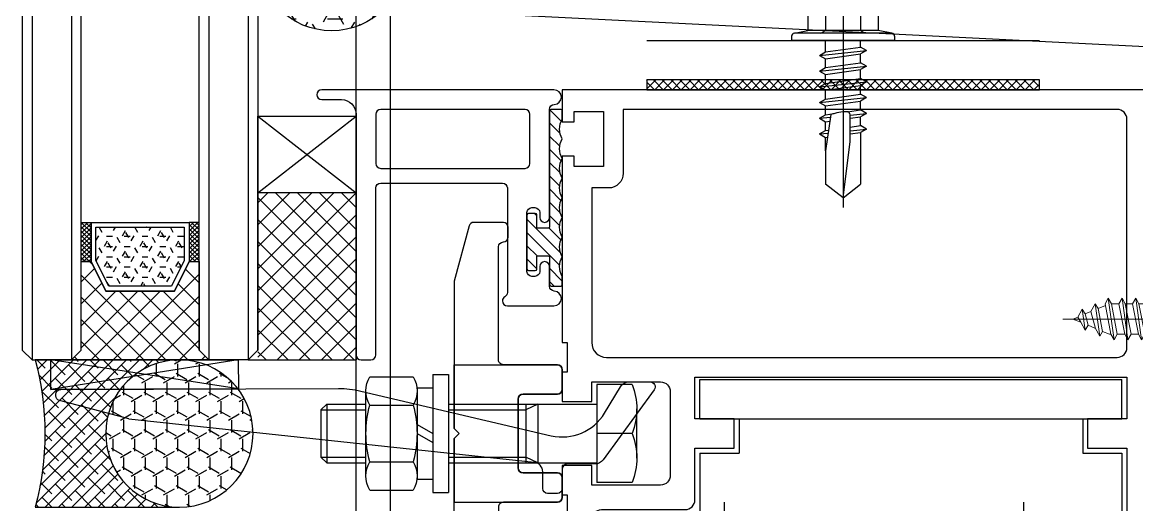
# Model space of a CAD drawing. Extents: x 6843040 to 15500510, y -6507076 to -4940511.
# Drawn here: x 7671529.3 to 7671642.8, y -6154641.1 to -6154592 of the extents above; entities that cross this region are included whole.
import ezdxf

# ---------------------------------------------------------------- set-up
doc = ezdxf.new("R2010")
doc.units = 0
doc.header["$LTSCALE"] = 1000
doc.header["$MEASUREMENT"] = 0
for name, pattern in [('CENTER', [50.800000000000004, 31.75, -6.35, 6.35, -6.35]), ('CONTINOUS', [0]), ('HIDDEN', [0.375, 0.25, -0.125])]:
    doc.linetypes.add(name, pattern=pattern)
for name, color, linetype in [('-07B2-附件', 8, 'Continuous'), ('1', 1, 'Continuous'), ('CENTER中心线层', 1, 'CENTER'), ('FASTENER紧固件', 2, 'Continuous'), ('FRSTENER紧固件', 2, 'Continuous'), ('GC', 3, 'Continuous'), ('K-123-铝板', 123, 'Continuous'), ('K-155-垫片胶条', 155, 'Continuous'), ('K-233-中心线', 233, 'CENTER'), ('K-8-五金件', 8, 'Continuous'), ('K-8-虚线', 8, 'HIDDEN'), ('LT-dim 20', 253, 'Continuous'), ('LT-dim 50', 253, 'Continuous'), ('LT-dim 8', 253, 'Continuous'), ('LT-Fill-密封胶', 113, 'Continuous'), ('LT-Fill-玻璃1', 14, 'Continuous'), ('LT-中线', 6, 'Continuous'), ('LT-玻璃', 4, 'Continuous'), ('LT-细线', 1, 'Continuous'), ('LT-铝板', 31, 'Continuous'), ('PJ', 25, 'Continuous'), ('XC', 61, 'Continuous'), ('ZX', 1, 'CENTER'), ('密封胶填充', 111, 'Continuous'), ('批荡层', 213, 'Continuous'), ('泡沫棒填充', 71, 'Continuous')]:
    doc.layers.add(name, color=color, linetype=linetype)
for name, color, linetype, lineweight in [('002CEN', 1, 'CENTER', 13), ('003DOT', 253, 'HIDDEN', 13), ('009CON', 6, 'CONTINOUS', 15)]:
    doc.layers.add(name, color=color, linetype=linetype, lineweight=lineweight)

# ---------------------------------------------------------------- blocks, each defined once
blk = doc.blocks.new('LT-BLK-20221110170712', base_point=(70366.62048334633, 148976.2082412609))
at = {"layer": 'LT-铝板'}
blk.add_lwpolyline([(70377.32049983303, 148988.7082412522), (70366.82049983303, 148988.7082412522, 0.414213562373095), (70366.32049983303, 148988.2082412522), (70366.32049983303, 148986.2082412522, 0.414213562370964), (70366.82049983309, 148985.7082412522), (70370.32049983303, 148985.7082412522, -0.4142135623718773), (70370.82049983303, 148985.2082412522), (70370.82049983303, 148981.7082412522), (70370.82049983303, 148978.2082412522, -0.414213562373095), (70370.32049983303, 148977.7082412522), (70366.82049983303, 148977.7082412522, 0.414213562373095), (70366.32049983303, 148977.2082412522), (70366.32049983303, 148975.2082412522, 0.4142135623709637), (70366.82049983303, 148974.7082412522), (70372.32049983303, 148974.7082412522, -0.4142139954914797), (70372.82049983303, 148974.2082405128), (70372.82048282732, 148962.7082296237, -0.4142135623509851), (70372.32048282732, 148962.2082296237, 0.4142135623589767), (70371.82048282732, 148961.7082296237), (70371.82048282726, 148960.7082296237, 0.4142135623560463), (70372.32048282726, 148960.2082296237), (70375.32912417874, 148960.2082296237, 0.3394542588617528), (70375.81208709185, 148960.578820101), (70377.32048282726, 148966.2082296237), (70377.32049983303, 148981.2082412578), (70376.82049983303, 148981.7082412578), (70377.32049983303, 148982.2082412578)], format="xyb", close=True, dxfattribs=at)
blk = doc.blocks.new('LT-BLK-20221110170731', base_point=(70370.0773481904, 148951.2713370427))
at = {"layer": 'LT-铝板'}
for points in [[(70391.52048334572, 148949.7082412609, 0.414213562373095), (70391.02048334572, 148950.2082412609), (70389.02048334572, 148950.2082412609, -0.414213562373095), (70387.52048334572, 148951.7082412609), (70387.52048091497, 148976.208241261, 0.414213562373095), (70387.02048091497, 148976.708241261), (70386.02048091497, 148976.708241261, 0.414213562373095), (70385.52048091497, 148976.208241261), (70385.52048334572, 148959.2082412609, -0.414213562373095), (70385.02048334572, 148958.7082412609), (70372.62048334628, 148958.7082412609, -0.414213562373095), (70372.12048334628, 148959.2082412609), (70372.12048334628, 148969.8422158572, -0.2679491924311048), (70372.37048334628, 148970.2752285591, 0.267949192431174), (70372.62048334628, 148970.7082412609), (70372.62048334628, 148970.7082412609, 0.414213562373095), (70372.12048334628, 148971.2082412609), (70367.37048334628, 148971.2082412609, 0.414213562373095), (70366.62048334628, 148970.4582412609), (70366.62048334628, 148970.4582412609, 0.4025426732437422), (70367.34048334602, 148969.7088415011, -0.4025426732436533), (70367.82048334647, 148969.2092416613), (70367.82048334647, 148967.2082412609, 0.414213562373095), (70368.32048334647, 148966.7082412609, 0.414213562373095), (70368.82048334647, 148967.2082412609), (70368.82048334647, 148967.7082412609, -0.414213562373095), (70369.32048334647, 148968.2082412609), (70369.62048334628, 148968.2082412609, -0.4142135623733614), (70370.12048334628, 148967.7082412609), (70370.12048334628, 148961.7082412609, -0.414213562373095), (70369.62048334628, 148961.2082412609), (70369.32048334647, 148961.2082412609, -0.414213562373095), (70368.82048334647, 148961.7082412609), (70368.82048334647, 148962.2082412609, 0.414213562373095), (70368.32048334647, 148962.7082412609), (70368.32048334647, 148962.7082412609, 0.414213562373095), (70367.82048334647, 148962.2082412609), (70367.82048334647, 148951.2072408605, -0.4025426732437193), (70367.34048334602, 148950.7076410207, 0.4025426732436966), (70366.62048334628, 148949.9582412609, 0.414213562373095), (70367.37048334628, 148949.2082412609), (70391.02048334572, 148949.2082412609, 0.414213562373095)], [(70385.02047205158, 148951.2082412609, 0.414213562373095), (70385.52047205158, 148951.7082412609), (70385.52047205158, 148956.7082412609, 0.414213562373095), (70385.02047205158, 148957.2082412609), (70370.32048334647, 148957.2082412609, 0.4142135623730995), (70369.82048334647, 148956.7082412609), (70369.82048334647, 148951.7082412609, 0.414213562373095), (70370.32048334647, 148951.2082412609)]]:
    blk.add_lwpolyline(points, format="xyb", close=True, dxfattribs=at)
blk = doc.blocks.new('LT-BLK-20221110171121', base_point=(70395.52049771605, 148950.2080412609))
at = {"layer": '1'}
h = blk.add_hatch(dxfattribs=at)
h.set_pattern_fill('ANSI37', color=252, scale=0.5, angle=-180, style=0)
h.set_pattern_definition([(315, (70258.95784844276, 147994.0746522094), (-1.122532015133644, -1.122532015133645), []), (225, (70258.95784844276, 147994.0746522094), (-1.122532015133645, 1.122532015133644), [])])
h.paths.add_polyline_path([(70387.52049771603, 148973.7066654017), (70387.52049771603, 148956.7066654017), (70397.52049771603, 148956.7066654017), (70397.52049771603, 148973.7066654017)])
at = {"layer": '1', "color": 252}
for p, q in [((70397.52049771603, 148948.9066654017), (70387.52049771603, 148956.7066654017)), ((70397.52049771603, 148956.7066654017), (70387.52049771603, 148948.9066654017)), ((70397.52049771603, 148948.9066654017), (70387.52049771603, 148956.7066654017)), ((70397.52049771603, 148956.7066654017), (70387.52049771603, 148948.9066654017))]:
    blk.add_line(p, q, dxfattribs=at)
at = {"layer": 'LT-细线'}
for points in [[(70397.52049771603, 148972.7066654017), (70398.52049771603, 148973.7066654017), (70387.52049771603, 148973.7066654017)], [(70397.52049771603, 148972.7066654017), (70397.52049771603, 148948.9066654017), (70387.52049771603, 148948.9066654017), (70387.52049771603, 148973.7066654017)], [(70387.52049771603, 148956.7066654017), (70397.52049771603, 148956.7066654017)]]:
    blk.add_lwpolyline(points, dxfattribs=at)
blk = doc.blocks.new('LT-BLK-20221110170740', base_point=(70370.12048334633, 148964.708241261))
at = {"layer": 'LT-细线', "lineweight": 25}
blk.add_lwpolyline([(70366.52048334634, 148952.208241261), (70366.52048334634, 148951.4082412609, 0.414213562373095), (70366.72048334633, 148951.208241261), (70367.62048334634, 148951.208241261, 0.4142135623732163), (70367.82048334634, 148951.4082412609), (70367.82048334634, 148963.1582412609, -0.414213562373095), (70367.97048334633, 148963.308241261), (70369.02048334634, 148963.308241261, -0.4874037778461285), (70369.12048334634, 148963.1582412609), (70369.12048334634, 148961.958241261, 0.414213562373095), (70369.27048334634, 148961.808241261), (70369.97048334633, 148961.808241261, 0.414213562373095), (70370.12048334634, 148961.958241261), (70370.12048334634, 148967.458241261, 0.414213562373095), (70369.97048334633, 148967.608241261), (70369.27048334634, 148967.608241261, 0.414213562373095), (70369.12048334634, 148967.458241261), (70369.12048334634, 148966.2582412609, -0.4874037778466969), (70369.02048334634, 148966.108241261), (70367.97048334633, 148966.108241261, -0.414213562373095), (70367.82048334634, 148966.2582412609), (70367.82048334634, 148969.0082412609, 0.414213562373095), (70367.62048334634, 148969.208241261), (70366.72048334633, 148969.208241261, 0.414213562373095), (70366.52048334634, 148969.0082412609), (70366.52048334634, 148968.208241261, -0.2871565913622846), (70366.52048334634, 148966.208241261, -0.2871565913622156), (70366.52048334634, 148964.208241261, -0.2871565913622151), (70366.52048334634, 148962.208241261, -0.2871565913622846), (70366.52048334634, 148960.208241261, -0.2871565913622846), (70366.52048334634, 148958.208241261, -0.2871565913622846), (70366.52048334634, 148956.208241261, -0.2871565913622846), (70366.52048334634, 148954.208241261, -0.2871565913622846)], format="xyb", close=True, dxfattribs=at)
blk = doc.blocks.new('LT-BLK-20221110170832', base_point=(70370.12048334634, 148964.708241261))
at = {"layer": '1'}
h = blk.add_hatch(dxfattribs=at)
h.set_pattern_fill('ANSI31', color=252, scale=0.3, angle=-180, style=0)
h.set_pattern_definition([(315.0000000000001, (69125.05354900184, 144959.7554935077), (-0.6735192090801865, -0.6735192090801874), [])])
h.paths.add_polyline_path([(70367.82048334634, 148963.1582412609, -0.4142135623739831), (70367.97048334633, 148963.308241261), (70369.02048334634, 148963.308241261, -0.487403777848204), (70369.12048334634, 148963.1582412609), (70369.12048334634, 148961.958241261, 0.4142135623730951), (70369.27048334634, 148961.808241261), (70369.97048334633, 148961.808241261, 0.4142135623730951), (70370.12048334634, 148961.958241261), (70370.12048334634, 148967.458241261, 0.4142135623739831), (70369.97048334633, 148967.608241261), (70369.27048334634, 148967.608241261, 0.4142135623730951), (70369.12048334634, 148967.458241261), (70369.12048334634, 148966.2582412609, -0.4874037778455901), (70369.02048334634, 148966.108241261), (70367.97048334633, 148966.108241261, -0.4142135623730951), (70367.82048334634, 148966.2582412609), (70367.82048334634, 148969.0082412609, 0.4142135623730951), (70367.62048334634, 148969.208241261), (70366.72048334633, 148969.208241261, 0.4142135623730951), (70366.52048334634, 148969.0082412609), (70366.52048334634, 148968.208241261, -0.2871565913622846), (70366.52048334634, 148966.208241261, -0.2871565913622156), (70366.52048334634, 148964.208241261, -0.2871565913622151), (70366.52048334634, 148962.208241261, -0.2871565913622846), (70366.52048334634, 148960.208241261, -0.2871565913622846), (70366.52048334634, 148958.208241261, -0.2871565913622846), (70366.52048334634, 148956.208241261, -0.2871565913622846), (70366.52048334634, 148954.208241261, -0.2871565913622846), (70366.52048334634, 148952.208241261), (70366.52048334634, 148951.4082412609, 0.414213562373095), (70366.72048334633, 148951.208241261), (70367.62048334634, 148951.208241261, 0.4142135623732164), (70367.82048334634, 148951.4082412609)])
at = {"layer": 'LT-细线'}
blk.add_blockref('LT-BLK-20221110170740', (70370.12048334633, 148964.708241261), dxfattribs=at)
blk = doc.blocks.new('LT-耐候密封胶缝')
at = {"layer": '密封胶填充'}
h = blk.add_hatch(dxfattribs=at)
h.set_pattern_fill('ANSI38', color=8, scale=0.04, angle=180, style=0)
h.set_pattern_definition([(225, (-9.094947017729282e-13, 5.820766091346741e-11), (0.04490128060534575, -0.04490128060534577), []), (315, (-9.094947017729282e-13, 5.820766091346741e-11), (0.1347038418160373, -0.04490128060534579), [0.15875, -0.09524999999999999])])
edge = h.paths.add_edge_path()
edge.add_line((0.4999999999990905, -1), (0.4999999999990903, -0.01966673684918463))
edge.add_arc((4.278217602404766e-07, 1.798028991906904), 1.885210156581904, 254.6198170668605, 285.38015596169396, ccw=False)
edge.add_line((-0.5000000000009095, -0.01966650143731385), (-0.5000000000319533, -0.9999999999643879))
edge.add_arc((-1.637090463191271e-11, -1), 0.5000000000155217, 0, 180, ccw=False)
at = {"layer": '泡沫棒填充'}
h = blk.add_hatch(dxfattribs=at)
h.set_pattern_fill('HONEY', color=8, scale=0.02666666666666666, angle=180, style=0)
h.set_pattern_definition([(180, (104.5532869425351, -12.93409662204795), (-0.127, -0.07332346666666664), [0.08466666666666667, -0.1693333333333333]), (299.9999999999999, (104.5532869425351, -12.93409662204795), (0.1269999848268748, -0.07332349294729043), [0.08466666666666663, -0.1693333333333333]), (240, (104.5532869425351, -12.93409662204795), (-1.517312520979541e-08, -0.146646959613957), [-0.1693333333333333, 0.08466666666666667])])
h.paths.add_polyline_path([(0.4999999999990905, -1.000000093015842, -1), (-0.5000000000009095, -0.9999999069259502, -1)])
at = {"layer": 'LT-细线'}
for points in [[(-0.5000000000009095, -0.9999999999417923), (-0.5000000000009095, -0.01966650143731385)], [(0.4999999999990905, -0.01966673682909459), (0.4999999999990905, -0.9999999999417923)]]:
    blk.add_lwpolyline(points, dxfattribs=at)
blk.add_lwpolyline([(-0.500000000007276, -0.01966650143731385, 0.1350290909618399), (0.4999999999918145, -0.01966673682909459, 0.1350290909618399)], format="xyb", dxfattribs=at)
blk.add_circle((-9.094947017729282e-13, -0.9999999999417923), 0.4999999999999999, dxfattribs=at)
blk = doc.blocks.new('*U251')
at = {"layer": '-07B2-附件', "color": 6, "lineweight": -3}
for p, q in [((-5, 3.613248654052313), (-5, 4.242850545289081e-13)), ((0, 3.613248654052313), (0, 4.547473508864641e-13)), ((0, 3.613248654052313), (0, 4.547473508864641e-13)), ((5, 3.613248654052313), (5, 3.046229635755598e-14)), ((5, 3.046229635755598e-14), (-5, 4.242850545289081e-13)), ((-3, -15.09999999999718), (-3.000000000003638, 4.547473508864641e-13)), ((3, -15.09999999999718), (3, 0)), ((-3.000000000003638, -6), (-2.400000000005093, -7.19999999999709)), ((2.999999999996362, -6), (-3.000000000003638, -6)), ((2.999999999996362, -6), (2.399999999997817, -7.19999999999709)), ((2.999999999996362, -7.19999999999709), (-3.000000000003638, -7.19999999999709)), ((-2.400000000001455, -15.09999999999718), (-2.400000000001455, -7.200000000000728)), ((2.399999999997817, -15.09999999999718), (2.399999999997817, -7.200000000000728)), ((6, -15.09999999999718), (-6, -15.09999999999718)), ((-6, -16.69999999999754), (-6, -15.09999999999718)), ((6, -16.69999999999754), (6, -15.09999999999718)), ((6, -16.69999999999754), (-6, -16.69999999999754)), ((-4.649999999997817, -18.29999999999791), (-4.649999999997817, -16.69999999999754)), ((0.004862939065787941, -18.29999999999791), (-0.9188974916360166, -16.69999999999754)), ((0.9237604307018046, -18.29999999999791), (0, -16.69999999999754)), ((4.649999999997817, -18.29999999999791), (4.649999999997817, -16.69999999999754)), ((-5.768639752830495, -23.11324865404958), (-5.768639752830495, -18.68675134594605)), ((4.649999999997817, -18.29999999999791), (-4.649999999997817, -18.29999999999791)), ((3.901069350929902, -18.29999999999791), (-3.901069350929902, -18.29999999999791)), ((-2.881888406882354, -23.11324865404958), (-2.881888406882354, -18.68675134594605)), ((2.891614285013929, -23.11324865404958), (2.891614285013929, -18.68675134594605)), ((5.778365630962071, -23.11324865404958), (5.778365630962071, -18.68675134594605)), ((-4.325264079856424, -23.49999999999773), (4.334989957988, -23.49999999999773)), ((-3, -27.49999999999909), (-3, -23.49999999999773)), ((-2.399999999997817, -28.09999999999764), (-2.399999999997817, -23.49999999999773)), ((2.399999999997817, -28.09999999999764), (2.399999999997817, -23.49999999999773)), ((3, -27.49999999999909), (3, -23.49999999999773)), ((3, -27.49999999999909), (-3, -27.49999999999909)), ((-3, -27.49999999999909), (-2.399999999997817, -28.09999999999764)), ((2.399999999997817, -28.09999999999764), (-2.399999999997817, -28.09999999999764)), ((3, -27.49999999999909), (2.399999999997817, -28.09999999999764))]:
    blk.add_line(p, q, dxfattribs=at)
blk.add_lwpolyline([(-2.5, 4.081246944558599), (2.499999999999998, 4.081246944558599)], dxfattribs=at)
for centre, radius, start, end in [((-2.5, -2.830127018922105), 6.911373963480704, 68.7939768869991, 111.2060231130009), ((2.5, -2.830127018922105), 6.911373963480704, 68.79397688699912, 111.2060231130009), ((-4.325264079856424, -21.18675134594605), 2.886751345948142, 60.00000000000272, 119.9999999999973), ((0.004862939065787941, -29.26687836486735), 10.96687836486947, 74.73851957507969, 105.2614804249203), ((4.334989957988, -21.18675134594605), 2.886751345948142, 60.00000000000272, 119.9999999999973), ((-4.325264079856424, -20.61324865404958), 2.886751345948142, 240.0000000000027, 299.9999999999973), ((0.004862939065787941, -12.53312163512828), 10.96687836486941, 254.7385195750797, 285.2614804249203), ((4.334989957988, -20.61324865404958), 2.886751345948142, 240.0000000000027, 299.9999999999973)]:
    blk.add_arc(centre, radius, start, end, dxfattribs=at)
blk = doc.blocks.new('*U167')
at = {"layer": 'CENTER中心线层', "ltscale": 3}
for p, q in [((-3.552713678800501e-15, 4.992010588861657), (-3.552713678800501e-15, -4.976730550326725)), ((5.225386202088316, 4.547473508864641e-13), (-4.694783167004388, 4.547473508864641e-13))]:
    blk.add_line(p, q, dxfattribs=at)
at = {"layer": 'FASTENER紧固件'}
for p, q in [((-0.6496240577143126, 2.484210517000468), (-0.3848356581012524, 0.6306917197091355)), ((0.6496240577143055, 2.484210517000468), (0.3848356581012453, 0.6306917197091586)), ((-0.5172298579077825, 1.557451118354778), (-0.7854010318736009, 0.7854010318740539)), ((0.5894736819999871, 2.063157887000468), (-0.5894736819999942, 2.063157887000468)), ((0.5172298579077754, 1.557451118354778), (0.7854010318735938, 0.7854010318740539)), ((-2.484210516999994, 0.6496240577147656), (-0.6306917197086612, 0.3848356581017036)), ((-2.063157886999996, 0.5894736820004454), (-2.063157886999996, -0.5894736819995359)), ((-1.557451118354326, 0.5172298579082337), (-0.7854010318736009, 0.7854010318740539)), ((-0.7854010318736009, 0.7854010318740539), (-0.4482178549230547, 0.4482178549235307)), ((-0.6306917197086612, 0.3848356581017036), (-0.4482178549230547, 0.4482178549235307)), ((-0.6306917197086612, -0.3848356581007941), (-0.6306917197086612, 0.3848356581017036)), ((-0.4482178549230547, 0.4482178549235307), (-0.3848356581012524, 0.6306917197091355)), ((-0.3848356581012524, 0.6306917197091355), (0.3848356581012453, 0.6306917197091586)), ((0.3848356581012453, 0.6306917197091586), (0.4482178549230973, 0.4482178549235307)), ((0.7854010318735938, 0.7854010318740539), (0.4482178549230973, 0.4482178549235307)), ((0.4482178549230973, 0.4482178549235307), (0.6306917197087003, 0.3848356581017036)), ((2.484210516999987, 0.6496240577147656), (0.6306917197087003, 0.3848356581017036)), ((0.6306917197087003, 0.3848356581017036), (0.6306917197087003, -0.3848356581007941)), ((1.557451118354368, 0.5172298579082337), (0.7854010318735938, 0.7854010318740539)), ((2.063157886999988, 0.5894736820004454), (2.063157886999988, -0.5894736819995359)), ((-2.484210516999994, -0.6496240577138312), (-0.6306917197086612, -0.3848356581007941)), ((-1.557451118354326, -0.5172298579073011), (-0.7854010318736009, -0.7854010318731195)), ((-0.7854010318736009, -0.7854010318731195), (-0.4482178549230547, -0.4482178549225964)), ((-0.5172298579077825, -1.557451118353869), (-0.7854010318736009, -0.7854010318731195)), ((-0.6496240577143126, -2.484210516999536), (-0.3848356581012524, -0.630691719708226)), ((-0.4482178549230547, -0.4482178549226212), (-0.6306917197086612, -0.3848356581007941)), ((-0.3848356581012524, -0.630691719708226), (-0.4482178549230547, -0.4482178549226212)), ((0.3848356581012453, -0.630691719708226), (-0.3848356581012524, -0.630691719708226)), ((0.4482178549230973, -0.4482178549226212), (0.3848356581012453, -0.630691719708226)), ((0.6496240577143055, -2.484210516999536), (0.3848356581012453, -0.630691719708226)), ((0.6306917197087003, -0.3848356581007941), (0.4482178549230973, -0.4482178549226212)), ((0.7854010318735938, -0.7854010318731195), (0.4482178549230973, -0.4482178549225964)), ((0.5172298579077754, -1.557451118353869), (0.7854010318735938, -0.7854010318731195)), ((2.484210516999987, -0.6496240577138312), (0.6306917197087003, -0.3848356581007941)), ((1.557451118354368, -0.5172298579073011), (0.7854010318735938, -0.7854010318731195)), ((0.5894736819999871, -2.063157886999536), (-0.5894736819999942, -2.063157886999536))]:
    blk.add_line(p, q, dxfattribs=at)
blk.add_circle((-3.552713678800501e-15, 4.547473508864641e-13), 3.999999985, dxfattribs=at)
blk = doc.blocks.new('M6-W-F')
at = {"layer": 'PJ', "extrusion": (0.8660254037844343, -0.5000000000000075, 0)}
for p, q in [((-3.015398836967506, 4.777176009287814), (-5.644855200876009, 0.222823990714005)), ((3.015398836968416, -4.777176009285995), (5.644855200876918, -0.2228239907121861))]:
    blk.add_line(p, q, dxfattribs=at)
at = {"layer": 'PJ', "extrusion": (0, 1, 0)}
for p, q in [((2.629456363908503, 4.999999999999545), (-2.629456363907593, 4.999999999999545)), ((-2.629456363907593, -5.000000000000455), (2.629456363908503, -5.000000000000455))]:
    blk.add_line(p, q, dxfattribs=at)
at = {"layer": 'PJ', "extrusion": (0.8660254037844343, 0.5000000000000075, 0)}
for p, q in [((5.644855200876918, 0.222823990714005), (3.015398836968416, 4.777176009287814)), ((-5.644855200876009, -0.2228239907121861), (-3.015398836967506, -4.777176009285995))]:
    blk.add_line(p, q, dxfattribs=at)
at = {"layer": 'PJ'}
for radius in [6, 4.45, 2.4585]:
    blk.add_circle((0, -4.547473508864641e-13), radius, dxfattribs=at)
for centre, radius, start, end in [((-2.728484105318785e-11, 4.865796654485166e-11), 5.649251345892194, 117.7394903959218, 122.2605096040955), ((2.91038304567337e-11, 5.093170329928398e-11), 5.649251345889367, 57.73949039590452, 62.26050960407822), ((0, -4.547473508864641e-13), 3.000000000000014, 275.7295779513202, 185.7295779512917), ((3.637978807091713e-12, -4.547473508864641e-13), 5.649251345951296, 177.7394903959389, 182.260509604061), ((0, -4.547473508864641e-13), 5.649251345948583, 357.739490395939, 2.260509604061063), ((-2.91038304567337e-11, -5.138645065017045e-11), 5.649251345889218, 237.7394903959045, 242.2605096040782), ((2.728484105318785e-11, -4.956746124662459e-11), 5.649251345892106, 297.7394903959218, 302.2605096040955)]:
    blk.add_arc(centre, radius, start, end, dxfattribs=at)
at = {"layer": 'ZX', "ltscale": 0.6, "extrusion": (1, 0, 0)}
blk.add_line((0, -9.525000000000091), (0, 9.525000000000091), dxfattribs=at)
at = {"layer": 'ZX', "ltscale": 0.6, "extrusion": (0, 1, 0)}
blk.add_line((9.524999999999636, -4.547473508864641e-13), (-9.524999999999636, -4.547473508864641e-13), dxfattribs=at)
blk = doc.blocks.new('LT-BLK-20240527212027', base_point=(-4578.664180241147, 6644.87405911088))
at = {"layer": 'LT-中线', "ltscale": 10}
for p, q in [((-4558.164180241525, 6648.87405911088), (-4601.164180241525, 6648.87405911088)), ((-4601.164180241525, 6644.87405911088), (-4601.164180241525, 6648.87405911088)), ((-4558.164180241525, 6644.87405911088), (-4558.164180241525, 6648.87405911088)), ((-4558.164180241525, 6644.87405911088), (-4601.164180241525, 6644.87405911088)), ((-4597.164180241525, 6644.87405911088), (-4597.164180241525, 6641.37405911088)), ((-4562.164180241525, 6644.87405911088), (-4562.164180241525, 6641.37405911088)), ((-4597.164180241525, 6641.37405911088), (-4601.164180241525, 6641.37405911088)), ((-4601.164180241525, 6641.37405911088), (-4601.164180241525, 6614.37405911088)), ((-4558.164180241525, 6641.37405911088), (-4562.164180241525, 6641.37405911088)), ((-4558.164180241525, 6641.37405911088), (-4558.164180241525, 6635.12405911088)), ((-4550.664180241525, 6635.12405911088), (-4558.164180241525, 6635.12405911088)), ((-4550.664180241525, 6614.37405911088), (-4550.664180241525, 6635.12405911088)), ((-4564.164180241525, 6614.37405911088), (-4601.164180241525, 6614.37405911088)), ((-4564.164180241525, 6614.37405911088), (-4550.664180241525, 6614.37405911088))]:
    blk.add_line(p, q, dxfattribs=at)
at = {"layer": 'FRSTENER紧固件', "xscale": -1, "rotation": 180}
blk.add_blockref('*U167', (-4575.914180241525, 6624.37405911088), dxfattribs=at)
at = {"layer": 'PJ'}
blk.add_blockref('M6-W-F', (-4591.164180241525, 6626.87405911088), dxfattribs=at)
at = {"layer": 'PJ', "xscale": -1}
blk.add_blockref('M6-W-F', (-4560.664180241525, 6626.87405911088), dxfattribs=at)
blk = doc.blocks.new('LT-BLK-20240528090141', base_point=(2057.884289735099, 290.4643163185102))
at = {"layer": 'XC'}
blk.add_line((2100.521460326388, 295.5565441650397), (2059.246032482013, 291.157918470446), dxfattribs=at)
blk.add_lwpolyline([(2100.521460326388, 295.5565441650397), (2107.598396928981, 297.4115739731642, 0.3408729095245034), (2107.971445459872, 297.8951888245356), (2107.971445459872, 298.0565441650397, 0.414213562373095), (2107.471445459872, 298.5565441650397), (2079.194397276267, 298.6563442472834, 0.05767236010579713), (2076.910394750535, 298.3920174373197), (2057.512530270964, 293.841251342441, -0.3256371831785478), (2052.087130647153, 296.1298441565596), (2050.467850651592, 298.819012715423, 0.2664943615576946), (2049.60455374606, 299.314316318545), (2047.434298091568, 299.314316318545, 0.6132373631902558), (2047.03016295936, 298.5199104846106), (2052.234745760448, 291.3755046506412, 0.2397431683859067), (2053.043016024865, 290.9643163185101), (2055.884289734997, 290.9643163185101, -0.4142135623730867), (2056.384289734997, 290.4643163185101), (2056.384289734997, 288.4643163185101, 0.414213562373095), (2056.884289734997, 287.9643163185101), (2057.884289734997, 287.9643163185101, 0.4142135623736361), (2058.384289734997, 288.4643163185101), (2058.384289734997, 290.1675221194746, -0.3741482183889679), (2059.246032482013, 291.157918470446)], format="xyb", dxfattribs=at)
blk = doc.blocks.new('LT-BLK-20240528090345', base_point=(1986.379703145828, 298.6239259313668))
at = {"layer": 'LT-细线'}
blk.add_lwpolyline([(1986.384471221259, 301.5641339495196), (1986.379703145828, 298.6239259313668), (2005.471445459974, 298.5565441650397), (2005.47630374423, 301.5585150414276), (1986.384471221259, 301.5641339495196), (2005.471445459974, 298.5565441650397), (1986.379703145828, 298.6239259313668), (2005.47630374423, 301.5585150414276)], dxfattribs=at)
blk = doc.blocks.new('LT-BLK-20240910160700', base_point=(-5089123.43131763, -205701.589336378))
at = {"layer": 'LT-铝板'}
for points in [[(-5089076.93131763, -205700.089336378), (-5089076.93131763, -205695.839336378), (-5089120.93131763, -205695.839336378), (-5089120.93131763, -205700.089336378), (-5089116.93131763, -205700.089336378), (-5089116.93131763, -205703.089336378), (-5089120.93131763, -205703.089336378), (-5089120.93131763, -205732.9893363779), (-5089117.831317631, -205732.9893363782, -0.9999999999999999), (-5089117.831317631, -205734.789336378), (-5089120.43131763, -205734.789336378), (-5089120.43131763, -205736.589336378), (-5089123.43131763, -205736.589336378), (-5089123.43131763, -205666.589336378), (-5089063.43131763, -205666.589336378), (-5089063.43131763, -205669.839336378), (-5089064.63131763, -205669.839336378), (-5089064.63131763, -205668.789336378), (-5089067.63131763, -205668.789336378), (-5089067.63131763, -205674.3893363781), (-5089064.63131763, -205674.3893363781), (-5089064.63131763, -205673.339336378), (-5089063.43131763, -205673.339336378), (-5089063.43131763, -205687.089336378), (-5089063.43131763, -205687.089336378), (-5089063.43131763, -205690.089336378), (-5089063.43131763, -205690.089336378), (-5089063.43131763, -205692.339336378), (-5089063.93131763, -205692.339336378), (-5089063.93131763, -205695.339336378), (-5089063.43131763, -205695.339336378), (-5089063.43131763, -205698.339336378), (-5089066.43131763, -205698.339336378), (-5089066.43131763, -205696.339336378), (-5089073.43131763, -205696.339336378, 0.414213562373095), (-5089074.43131763, -205697.339336378), (-5089074.43131763, -205705.839336378, 0.414213562373095), (-5089073.43131763, -205706.839336378), (-5089066.43131763, -205706.839336378), (-5089066.43131763, -205704.839336378), (-5089063.43131763, -205704.839336378), (-5089063.43131763, -205707.839336378), (-5089063.93131763, -205707.839336378), (-5089063.93131763, -205710.839336378), (-5089063.43131763, -205710.839336378), (-5089063.43131763, -205729.839336378), (-5089064.63131763, -205729.839336378), (-5089064.63131763, -205728.789336378), (-5089067.63131763, -205728.789336378), (-5089067.63131763, -205734.3893363781), (-5089064.63131763, -205734.3893363781), (-5089064.63131763, -205733.339336378), (-5089063.43131763, -205733.339336378), (-5089063.43131763, -205736.589336378), (-5089069.43131763, -205736.589336378), (-5089069.43131763, -205734.789336378), (-5089072.03131763, -205734.789336378, -0.9999999999999999), (-5089072.03131763, -205732.9893363782), (-5089069.43131763, -205732.9893363779), (-5089069.43131763, -205728.089336378, -0.4142135623730951), (-5089067.93131763, -205726.589336378), (-5089066.43131763, -205726.589336378), (-5089066.43131763, -205710.339336378, 0.414213562373095), (-5089067.43131763, -205709.339336378), (-5089075.93131763, -205709.339336378, -0.4142135623732948), (-5089076.93131763, -205708.339336378), (-5089076.93131763, -205703.089336378), (-5089080.93131763, -205703.089336378), (-5089080.93131763, -205700.089336378)], [(-5089120.93131763, -205692.839336378), (-5089120.93131763, -205669.589336378, -0.414213562373095), (-5089119.93131763, -205668.589336378), (-5089069.63131763, -205668.589336378), (-5089069.63131763, -205675.089336378, 0.4142135623757146), (-5089068.13131763, -205676.589336378), (-5089066.43131763, -205676.589336378), (-5089066.43131763, -205692.339336378, -0.4142135623739082), (-5089067.93131763, -205693.839336378), (-5089119.93131763, -205693.839336378, -0.4142135623728286)]]:
    blk.add_lwpolyline(points, format="xyb", close=True, dxfattribs=at)
blk = doc.blocks.new('*U226')
at = {"layer": '1'}
h = blk.add_hatch(dxfattribs=at)
h.set_pattern_fill('ANSI37', color=252, scale=0.1, angle=-180, style=0)
h.set_pattern_definition([(224.9999999999999, (6776707.031866807, -51514.81340655329), (0.2245064030267287, -0.2245064030267291), []), (314.9999999999999, (6776707.031866807, -51514.81340655329), (0.2245064030267291, 0.2245064030267286), [])])
h.paths.add_polyline_path([(15.69215967478931, 21.49949987387481), (14.69215967478931, 21.49949987387481), (14.69215967478931, 17.49949987387481), (15.69215967478931, 17.49949987387481)])
h.paths.add_polyline_path([(4.692159674789309, 21.49949987387481), (3.692159674789309, 21.49949987387481), (3.692159674789309, 17.49949987387481), (4.692159674789309, 17.49949987387481)])
h = blk.add_hatch(dxfattribs=at)
h.set_pattern_fill('HEX', color=252, scale=0.19, angle=-360.0000000000001, style=0)
h.set_pattern_definition([(360, (6776707.031866807, -51514.81340655329), (9.680894054106727e-16, 1.0448594), [0.60325, -1.2065]), (119.9999999999999, (6776707.031866807, -51514.81340655329), (-0.9048747837829667, -0.5224296999999988), [0.6032499999999967, -1.206499999999993]), (59.99999999999992, (6776707.635116808, -51514.81340655329), (-0.9048747837829658, 0.5224297000000009), [0.60325, -1.2065])])
edge = h.paths.add_edge_path()
edge.add_line((14.19215967572063, 17.61753386274177), (12.99507190632403, 14.99949987387481))
edge.add_line((14.19215967478931, 17.61753386250894), (14.19215967478931, 20.99949987387481))
edge.add_line((14.19215967478931, 20.99949987387481), (5.192159674789309, 20.99949987387481))
edge.add_line((5.192159674789309, 20.99949987387481), (5.192159674789309, 17.61753386250894))
edge.add_line((5.192159674789309, 17.61753386250894), (6.501176668989956, 14.99949987387481))
edge.add_line((6.501176668989956, 14.99949987387481), (12.99507190539271, 14.99949987387481))
h = blk.add_hatch(dxfattribs=at)
h.set_pattern_fill('ANSI37', color=252, scale=0.5, angle=-180, style=0)
h.set_pattern_definition([(224.9999999999999, (6776707.031866807, -51514.81340655329), (1.122532015133643, -1.122532015133645), []), (314.9999999999999, (6776707.031866807, -51514.81340655329), (1.122532015133645, 1.122532015133643), [])])
h.paths.add_polyline_path([(6.192159674789309, 14.49949987387481), (4.692159674789309, 17.49949987387481), (3.692159674789309, 17.49949987387481), (3.692159674789309, 8.49949987387481), (2.69213840896964, 7.499478607822311), (16.69216384338915, 7.499495705042136), (15.69215967478931, 8.49949987387481), (15.69215967478931, 17.49949987387481), (14.69215967478931, 17.49949987387481), (13.19215967478931, 14.49949987387481)])
at = {"color": 253}
for points in [[(3.692159674789309, 21.49949987387481), (4.692159674789309, 21.49949987387481), (4.692159674789309, 17.49949987387481), (3.692159674789309, 17.49949987387481)], [(6.192159674789309, 14.49949987387481), (4.692159674789309, 17.49949987387481), (4.692159674789309, 21.49949987387481), (14.69215967478931, 21.49949987387481), (14.69215967478931, 17.49949987387481), (13.19215967478931, 14.49949987387481)], [(12.88314268058866, 14.99949987387481), (6.501176668989956, 14.99949987387481), (5.192159674789309, 17.61753386250894), (5.192159674789309, 20.99949987387481), (14.19215967478931, 20.99949987387481), (14.19215967478931, 17.61753386250894)], [(15.69215967478931, 21.49949987387481), (14.69215967478931, 21.49949987387481), (14.69215967478931, 17.49949987387481), (15.69215967478931, 17.49949987387481)]]:
    blk.add_lwpolyline(points, close=True, dxfattribs=at)
blk.add_lwpolyline([(3.692159674789309, 17.49949987387481), (4.692159674789309, 17.49949987387481), (6.192159674789309, 14.49949987387481), (13.19215967478931, 14.49949987387481), (14.69215967478931, 17.49949987387481), (15.69215967478931, 17.49949987387481), (15.69215967478931, 8.49949987387481), (16.69215967478931, 7.499499873874811), (2.692159674789309, 7.499499873874811), (3.692159674789309, 8.49949987387481), (3.692159674789309, 17.49949987387481)], dxfattribs=at)
at = {"layer": 'GC', "color": 8, "linetype": 'HIDDEN', "ltscale": 20}
blk.add_line((35.19215967478931, -1704.30200880987), (35.19215967478931, 1115.959626173861), dxfattribs=at)
at = {"layer": 'LT-玻璃', "color": 8}
for p, q in [((-1.307471684452594, 1115.959626173919), (-1.307471684452594, 7.49948224277432)), ((2.692142043921649, 1115.959626173919), (2.692142043921649, 7.49948224277432)), ((16.69215967478931, 1115.959626173919), (16.69215967478931, 7.499499873874811)), ((20.69215967478931, 1115.959626173948), (20.69215967478931, 7.499499873903915))]:
    blk.add_line(p, q, dxfattribs=at)
at = {"layer": 'LT-玻璃', "color": 150}
for points in [[(-2.307857956078351, 1115.959626173919), (-2.307857956078351, 8.49948224277432), (-1.307857956078351, 7.49948224277432), (2.692142043921649, 7.49948224277432), (3.692142043921649, 8.49948224277432), (3.692142043921649, 1115.959626173919)], [(21.69215967478931, 1115.959626173948), (21.69215967478931, 8.499499873903915), (20.69215967478931, 7.499499873903915), (16.69215967478931, 7.499499873874811), (15.69215967478931, 8.49949987387481), (15.69215967478931, 1115.959626173919)]]:
    blk.add_lwpolyline(points, dxfattribs=at)
at = {"layer": 'LT-铝板'}
blk.add_line((31.69215967572063, -1704.302008809811), (31.69215967572063, 1115.959626173919), dxfattribs=at)
at = {"layer": '-07B2-附件', "xscale": -1, "rotation": 270}
blk.add_blockref('*U251', (56.19214116195917, -0.0003177570997650037), dxfattribs=at)
at = {"xscale": -1}
for name, p in [('LT-BLK-20240528090345', (19.69672775055051, 4.559291855699485)), ('LT-BLK-20240528090141', (51.19214116195917, -3.60031775713469))]:
    blk.add_blockref(name, p, dxfattribs=at)
at = {"layer": 'LT-dim 20', "ltscale": 10, "xscale": -1}
blk.add_blockref('LT-BLK-20240527212027', (87.19214116195917, 1.499682242900235), dxfattribs=at)
at = {"layer": 'LT-dim 8', "ltscale": 1000, "xscale": -1}
blk.add_blockref('LT-BLK-20240910160700', (112.6921411619592, -0.0003177570997650037), dxfattribs=at)
at = {"layer": 'LT-dim 8', "rotation": 180}
blk.add_blockref('LT-BLK-20221110171121', (23.69287787629992, 30.99810665933728), dxfattribs=at)
at = {"layer": 'LT-Fill-玻璃1', "rotation": 180}
for name, p in [('LT-BLK-20221110170731', (49.13527631732404, 32.93658646118092)), ('LT-BLK-20221110170712', (52.39215764841765, 5.499682242900235))]:
    blk.add_blockref(name, p, dxfattribs=at)
at = {"layer": 'LT-Fill-玻璃1', "xscale": -14.99939610215067, "yscale": 14.99939610215067, "zscale": 14.99939610215067, "rotation": 89.99852449144697}
blk.add_blockref('LT-耐候密封胶缝', (-1.307664820265472, -0.0006020773089403519), dxfattribs=at)
at = {"layer": 'LT-Fill-玻璃1', "xscale": -1}
blk.add_blockref('LT-BLK-20221110170712', (52.39215764841765, -5.500317757099765), dxfattribs=at)
at = {"layer": 'LT-细线', "rotation": 180}
blk.add_blockref('LT-BLK-20221110170832', (49.09214116140038, 19.49968224290023), dxfattribs=at)
blk = doc.blocks.new('*U255')
at = {"layer": '002CEN', "ltscale": 5}
blk.add_line((-4.054319021158257, 1.989519660128281e-13), (10.54217069582398, 1.989519660128281e-13), dxfattribs=at)
at = {"layer": '003DOT', "ltscale": 5}
for p, q in [((-3.552713678800501e-14, 4.000000000000197), (-6.394884621840902e-14, 1.750000000000199)), ((-6.394884621840902e-14, 1.750000000000199), (-1.20792265079217e-13, -2.309999999999803)), ((-1.20792265079217e-13, 1.689951005760705), (0.6198573119681257, -1.549999999999798)), ((0.1999999999999247, 1.550000000000196), (0.7801426880317806, 1.550000000000182)), ((0.7801426880317806, 1.550000000000182), (1.103458838777946, 2.110000000000113)), ((0.7801426880317806, 1.550000000000182), (1.373225010475686, -1.549999999999798)), ((1.103458838778003, 2.110000000000198), (1.696541161221909, -2.109999999999815)), ((1.103458838777946, 2.110000000000113), (1.426774989524084, 1.550000000000196)), ((1.426774989524084, 1.550000000000182), (2.019857311968131, -1.549999999999798)), ((1.426774989524084, 1.550000000000196), (2.180142688031815, 1.550000000000196)), ((2.180142688031815, 1.550000000000196), (2.503458838777952, 2.110000000000113)), ((2.180142688031786, 1.550000000000182), (2.773225010475691, -1.549999999999798)), ((2.503458838778009, 2.110000000000198), (3.096541161221914, -2.109999999999815)), ((2.503458838777952, 2.110000000000113), (2.82677498952409, 1.550000000000182)), ((2.82677498952409, 1.550000000000182), (3.419857311968137, -1.549999999999798)), ((2.82677498952409, 1.550000000000182), (3.58014268803182, 1.550000000000196)), ((3.58014268803182, 1.550000000000196), (3.903458838777958, 2.110000000000113)), ((3.580142688031792, 1.550000000000182), (4.173225010475697, -1.549999999999798)), ((3.903458838778015, 2.110000000000198), (4.49654116122192, -2.109999999999815)), ((3.903458838777958, 2.110000000000113), (4.226774989524095, 1.550000000000182)), ((4.226774989524095, 1.550000000000182), (4.819857311968143, -1.549999999999798)), ((4.226774989524095, 1.550000000000182), (4.980142688031826, 1.550000000000196)), ((4.980142688031826, 1.550000000000196), (5.303458838777964, 2.110000000000113)), ((4.980142688031798, 1.550000000000182), (5.573225010475703, -1.549999999999798)), ((5.30345883877802, 2.110000000000198), (5.896541161221926, -2.109999999999815)), ((5.303458838777964, 2.110000000000113), (5.626774989524101, 1.550000000000182)), ((5.626774989524101, 1.550000000000182), (6.219857311968152, -1.549999999999798)), ((5.626774989524101, 1.550000000000182), (5.75796897832128, 1.550000000000196)), ((5.75796897832128, 1.550000000000196), (6.472600264496744, 1.253990029170197)), ((6.472600264496744, 1.253990029170197), (6.75501637345911, 1.743149078768994)), ((6.472600264496688, 1.253990029170225), (6.935613691095593, -1.062203588311888)), ((6.75501637345911, 1.743149078768994), (7.218029800058016, -1.551362637910714)), ((6.75501637345911, 1.743149078768994), (7.214966670336278, 0.946491795621327)), ((-3.552713678800501e-14, 4.405364961712621e-13), (0.2965411612219029, -2.109999999999815)), ((7.214966670336278, 0.946491795621327), (7.677980096935354, -0.7547053547629332)), ((7.214966670336278, 0.946491795621327), (7.959137419201934, 0.6382461787198395)), ((7.959137419201934, 0.6382461787198395), (8.241553528164356, 1.127405228318665)), ((7.959137419201905, 0.6382461787198537), (8.258597611268666, -0.5142057057746854)), ((8.241553528164356, 1.127405228318665), (8.541013720231117, -1.003364755373511)), ((8.241553528164356, 1.127405228318665), (8.701503825041524, 0.3307479451709128)), ((8.701503825041524, 0.3307479451709412), (9.000964017108512, -0.2067074722256024)), ((8.701503825041524, 0.3307479451709128), (9.499999999999943, 1.4210854715202e-13)), ((9.499999999999943, 1.4210854715202e-13), (9.000964017108512, -0.2067074722256024)), ((6.935613691095593, -1.062203588311903), (6.185942131896716, -1.372727715457444)), ((7.218029800058016, -1.551362637910714), (6.935613691095593, -1.062203588311903)), ((7.677980096935382, -0.754705354762848), (7.218029800058016, -1.551362637910714)), ((8.258597611268666, -0.5142057057746854), (7.677980096935382, -0.754705354762848)), ((8.541013720231117, -1.003364755373511), (8.258597611268666, -0.5142057057746854)), ((9.000964017108512, -0.2067074722256024), (8.541013720231117, -1.003364755373511)), ((0.2965411612218745, -2.1099999999998), (0.1999999999998678, -2.1099999999998)), ((0.6198573119681257, -1.549999999999798), (0.2965411612218745, -2.1099999999998)), ((1.373225010475686, -1.549999999999798), (0.6198573119681257, -1.549999999999798)), ((1.696541161221909, -2.109999999999786), (1.373225010475686, -1.549999999999798)), ((2.019857311968131, -1.549999999999798), (1.696541161221909, -2.109999999999786)), ((2.77322501047572, -1.549999999999812), (2.019857311968131, -1.549999999999798)), ((3.096541161221914, -2.109999999999786), (2.77322501047572, -1.549999999999812)), ((3.419857311968137, -1.549999999999798), (3.096541161221914, -2.109999999999786)), ((4.173225010475726, -1.549999999999798), (3.419857311968137, -1.549999999999798)), ((4.49654116122192, -2.109999999999786), (4.173225010475726, -1.549999999999798)), ((4.819857311968143, -1.549999999999798), (4.49654116122192, -2.109999999999786)), ((5.573225010475731, -1.549999999999812), (4.819857311968143, -1.549999999999798)), ((5.896541161221926, -2.109999999999786), (5.573225010475731, -1.549999999999812)), ((6.219857311968152, -1.549999999999798), (5.896541161221926, -2.109999999999786)), ((6.185942131896716, -1.372727715457444), (6.219857311968152, -1.549999999999798)), ((-1.20792265079217e-13, -2.309999999999803), (-1.20792265079217e-13, -3.999999999999801))]:
    blk.add_line(p, q, dxfattribs=at)
for centre, start, end in [((0.1999999999999318, 1.750000000000192), 179.999999999998, 269.999999999998), ((0.1999999999998749, -2.309999999999796), 90.00000000000203, 180.000000000002)]:
    blk.add_arc(centre, 0.1999999999999957, start, end, dxfattribs=at)
at = {"layer": '009CON'}
for p, q in [((-1.723475382979849, 4.000000000000197), (-3.552713678800501e-14, 4.000000000000197)), ((-2.700000000000053, 0.4000000000002188), (-3.087680633323494, 0.4000000000002188)), ((-2.700000000000053, -0.3999999999998067), (-2.700000000000053, 0.4000000000002188)), ((-3.087680633323494, -0.3999999999998067), (-2.700000000000053, -0.3999999999998067)), ((-1.20792265079217e-13, -3.999999999999801), (-1.723475382979849, -3.999999999999801))]:
    blk.add_line(p, q, dxfattribs=at)
for centre, radius, start, end in [((3.399999999999938, 1.882938249764265e-13), 6.499999999999996, 142.0201275551479, 176.4718766587116), ((3.399999999999942, 2.060573933704291e-13), 6.499999999999999, 183.5281233412879, 217.9798724448521)]:
    blk.add_arc(centre, radius, start, end, dxfattribs=at)
blk = doc.blocks.new('*U245')
at = {"layer": 'K-233-中心线', "linetype": 'CENTER'}
blk.add_line((0, 5.142561988594025), (0, -17), dxfattribs=at)
at = {"layer": 'K-8-五金件'}
for p, q in [((-3.579999999999927, 4.049999999999272), (-3.579999999999927, 1.049999999999272)), ((2.684999999999491, 4.450000000000728), (-2.684999999999491, 4.450000000000728)), ((-1.789999999999054, 4.049999999999272), (-1.789999999999054, 1.049999999999272)), ((1.789999999999054, 4.049999999999272), (1.789999999999054, 1.049999999999272)), ((3.579999999999927, 4.049999999999272), (3.579999999999927, 1.049999999999272)), ((-5.25, 0.4500000000007276), (-5.25, 0)), ((5.25, 0), (-5.25, 0)), ((-4.950000000000728, 0.75), (-3.579999999999927, 1.049999999999272)), ((4.950000000000728, 0.75), (-4.950000000000728, 0.75)), ((3.579999999999927, 1.049999999999272), (-3.579999999999927, 1.049999999999272)), ((-2.281306750315707, 0.75), (-1.789999999999054, 1.049999999999272)), ((-1.790000000000873, -1.147816335795369), (-1.790000000000873, 0)), ((2.151306750316508, 0.75), (1.789999999999054, 1.049999999999272)), ((1.789999999999395, -0.647816335794289), (1.789999999999054, 0)), ((4.950000000000728, 0.75), (3.579999999999927, 1.049999999999272)), ((5.25, 0.4500000000007276), (5.25, 0)), ((-2.399999999999636, -1.500000000001819), (2.399999999999636, -1.000000000001819)), ((-1.790000000000873, -1.147816335795142), (1.790000000000873, -0.6478163357951416)), ((2.399999999999636, -1.000000000001819), (1.790000000000873, -0.6478163357951416)), ((2.399999999999636, -1.000000000001819), (1.790000000000873, -1.352183664206677)), ((-2.399999999999636, -1.500000000001819), (-1.790000000000873, -1.147816335795142)), ((-2.399999999999636, -1.500000000001819), (-1.790000000000873, -1.852183664206677)), ((-1.790000000000873, -1.852183664206677), (1.789999999999054, -1.352183664206677)), ((-1.790000000000873, -2.747816335795505), (-1.790000000000873, -1.852183664206677)), ((-1.790000000000873, -2.747816335793686), (1.790000000000873, -2.247816335793686)), ((1.790000000000077, -2.247816335793232), (1.789999999999623, -1.352183664207246)), ((2.399999999999636, -2.600000000000364), (1.790000000000873, -2.247816335793686)), ((-2.399999999999636, -3.100000000000364), (2.399999999999636, -2.600000000000364)), ((-2.399999999999636, -3.100000000000364), (-1.790000000000873, -2.747816335793686)), ((-2.399999999999636, -3.100000000000364), (-1.790000000000873, -3.452183664205222)), ((-1.790000000000873, -3.452183664205222), (1.789999999999054, -2.952183664205222)), ((2.399999999999636, -2.600000000000364), (1.790000000000873, -2.952183664205222)), ((1.790000000000873, -3.84781633579405), (1.790000000000305, -2.95218366420545)), ((-2.399999999999636, -4.700000000000728), (2.399999999999636, -4.200000000000728)), ((-2.399999999999636, -4.700000000000728), (-1.790000000000873, -4.34781633579405)), ((-1.790000000000873, -4.34781633579405), (-1.790000000000873, -3.452183664205222)), ((-1.790000000000873, -4.34781633579405), (1.790000000000873, -3.84781633579405)), ((2.399999999999636, -4.200000000000728), (1.790000000000873, -3.84781633579405)), ((2.399999999999636, -4.200000000000728), (1.790000000000873, -4.552183664205586)), ((-2.399999999999636, -4.700000000000728), (-1.790000000000873, -5.052183664205586)), ((-1.790000000000873, -5.052183664205586), (1.789999999999054, -4.552183664205586)), ((-1.790000000000873, -5.947816335794414), (-1.790000000000873, -5.052183664205586)), ((-1.790000000000873, -5.947816335794414), (1.790000000000873, -5.447816335794414)), ((1.790000000000873, -5.447816335794414), (1.789999999999054, -4.552183664205586)), ((2.399999999999636, -5.799999999999272), (1.790000000000873, -5.447816335794414)), ((-2.399999999999636, -6.299999999999272), (2.399999999999636, -5.799999999999272)), ((-2.399999999999636, -6.299999999999272), (-1.790000000000873, -5.947816335794414)), ((-2.399999999999636, -6.299999999999272), (-1.790000000000873, -6.65218366420595)), ((-1.790000000000873, -6.65218366420595), (1.789999999999054, -6.15218366420595)), ((-1.790000000000873, -7.547816335794778), (-1.790000000000873, -6.65218366420595)), ((2.399999999999636, -5.799999999999272), (1.790000000000873, -6.15218366420595)), ((1.790000000000873, -7.047816335794778), (1.789999999999054, -6.15218366420595)), ((-2.399999999999636, -7.899999999999636), (-1.790000000000873, -7.547816335794778)), ((-2.399999999999636, -7.899999999999636), (-1.273355612604064, -7.78264120964559)), ((-2.399999999999636, -7.899999999999636), (-1.790000000000873, -8.252183664206314)), ((-1.790000000000873, -7.547816335794778), (-0.9175382126813929, -7.425964130861757)), ((0.4333070988686814, -7.237298584555901), (1.790000000000873, -7.047816335794778)), ((0.7141825614198751, -7.575605983185596), (2.399999999999636, -7.399999999999636)), ((0.7141825614198751, -7.90243749641013), (1.789999999999054, -7.752183664206314)), ((2.399999999999636, -7.399999999999636), (1.790000000000873, -7.047816335794778)), ((2.399999999999636, -7.399999999999636), (1.790000000000873, -7.752183664206314)), ((1.790000000000873, -8.647816335795142), (1.789999999999054, -7.752183664206314)), ((-1.790000000000873, -8.252183664206314), (-1.334698446698894, -8.188594061788535)), ((-1.790000000000873, -9.147816335795142), (-1.790000000000873, -8.252183664206314)), ((0.7141825614198751, -8.798070167998958), (1.790000000000873, -8.647816335795142)), ((0.7141825614198751, -9.17560598318596), (2.399999999999636, -9)), ((2.399999999999636, -9), (1.790000000000873, -8.647816335795142)), ((2.399999999999636, -9), (1.790000000000873, -9.352183664204858)), ((-2.399999999999636, -9.5), (-1.790000000000873, -9.147816335795142)), ((-2.399999999999636, -9.5), (-1.518995326588993, -9.408228679852982)), ((-2.399999999999636, -9.5), (-1.790000000000873, -9.852183664204858)), ((-1.790000000000873, -9.147816335795142), (-1.472953762578982, -9.103536135036848)), ((-1.790000000000873, -9.852183664204858), (-1.581684194790796, -9.823089278002954)), ((-1.790000000000873, -11.20167565273914), (-1.790000000000873, -9.852183664204858)), ((0.7141825614198751, -9.502437496410494), (1.789999999999054, -9.352183664204858)), ((1.790000000000873, -9.352183664204858), (1.790000000000873, -14.60000000000036)), ((-1.790000000000873, -11.20167565273914), (-1.790000000000873, -14.60000000000036)), ((0, -16), (-1.790000000000873, -14.60000000000036)), ((0, -16), (1.790000000000873, -14.60000000000036))]:
    blk.add_line(p, q, dxfattribs=at)
blk.add_lwpolyline([(0, -16), (0.7141825614198751, -10.25704931750261), (0.7141825614198751, -7.536688384094305, 0.4176573264866609), (0.4106596181591158, -7.236709070022698, 0.08336651052848376), (-1.234698998669046, -7.526820576113096), (-1.790000000000873, -11.20167565273914)], format="xyb", dxfattribs=at)
for centre, radius, start, end in [((-2.684999999999491, 3.248718749999171), 1.201281250000006, 41.8376499221369, 138.1623500778631), ((0, 0.2448750000003201), 4.205124999999465, 64.80685352840759, 115.1931464715924), ((2.684999999999491, 3.24871875000099), 1.201281249999891, 41.8376499221369, 138.1623500778631), ((-4.950000000000728, 0.4500000000007276), 0.3, 90, 180), ((4.950000000000728, 0.4500000000007276), 0.3, 0, 90)]:
    blk.add_arc(centre, radius, start, end, dxfattribs=at)
blk = doc.blocks.new('LT-BLK-20230228102350', base_point=(786098.5449988402, 1147367.850894296))
at = {"color": 8}
blk.add_wipeout([(786089.5449915004, 1147387.8508942956), (786106.5449931744, 1147387.8508942958), (786106.5449931748, 1147347.8508942958), (786089.5449915009, 1147347.8508942956)], dxfattribs=at).dxf.layer = 'K-123-铝板'
at = {"layer": 'K-155-垫片胶条'}
h = blk.add_hatch(dxfattribs=at)
h.set_pattern_fill('ANSI37', color=256, scale=0.2, angle=540.0000000006808, style=0)
h.set_pattern_definition([(45.00000000068083, (1072767.795531382, 977933.9026473879), (0.4490128060587932, -0.4490128060481222), []), (315.0000000006809, (1072767.795531382, 977933.9026473879), (-0.4490128060481222, -0.4490128060587932), [])])
h.paths.add_polyline_path([(786089.5449915009, 1147387.850894296), (786088.5449915007, 1147387.850894296), (786088.5449915011, 1147347.850894296), (786089.5449915011, 1147347.850894296)])
blk.add_lwpolyline([(786089.5449915009, 1147387.850894296), (786088.5449915007, 1147387.850894296), (786088.5449915011, 1147347.850894296), (786089.5449915011, 1147347.850894296)], close=True, dxfattribs=at)
at = {"layer": 'K-8-五金件', "ltscale": 2}
for p, q in [((786101.1723310046, 1147372.651117193), (786101.1723310044, 1147383.057840989)), ((786101.1723310042, 1147372.647489739), (786101.1723310046, 1147383.054213534)), ((786097.6892168664, 1147377.850894297), (786104.6554451475, 1147377.850894296)), ((786097.6892168638, 1147377.850851637), (786104.6554451452, 1147377.850851637)), ((786101.1723310046, 1147352.647532398), (786101.1723310051, 1147363.054256194)), ((786101.1723310028, 1147352.647489739), (786101.1723310023, 1147363.054213534)), ((786097.6892168664, 1147357.850936956), (786104.655445148, 1147357.850936955)), ((786097.6892168641, 1147357.850894296), (786104.6554451459, 1147357.850894296))]:
    blk.add_line(p, q, dxfattribs=at)
for centre in [(786101.1723310046, 1147377.854479091), (786101.1723310049, 1147357.85452175)]:
    blk.add_circle(centre, 2.5, dxfattribs=at)
at = {"layer": 'K-8-虚线', "color": 8, "linetype": 'HIDDEN', "ltscale": 10}
blk.add_line((786093.5449915, 1147387.850894296), (786093.5449915009, 1147347.850894296), dxfattribs=at)
at = {"layer": 'K-8-五金件', "rotation": 270}
blk.add_blockref('*U245', (786093.5449915002, 1147367.850894296), dxfattribs=at)
blk = doc.blocks.new('LT-BLK-20240912105751', base_point=(-5244677.708232624, -274868.6524812084))
at = {"layer": '泡沫棒填充'}
h = blk.add_hatch(dxfattribs=at)
h.set_pattern_fill('HONEY', color=8, scale=0.5, angle=180, style=0)
h.set_pattern_definition([(180, (-14324.80665618088, 0), (-2.38125, -1.374814999999999), [1.5875, -3.175]), (299.9999999999999, (-14324.80665618088, 0), (2.381249715503903, -1.374815492761695), [1.5875, -3.174999999999999]), (240, (-14324.80665618088, 0), (-2.844960976836639e-07, -2.749630492761694), [-3.174999999999999, 1.5875])])
h.paths.add_polyline_path([(-5245153.707989757, -274820.1514366683, 1), (-5245138.70859366, -274820.1518201487, 1)])
at = {"layer": 'LT-细线'}
blk.add_circle((-5245146.208291708, -274820.1516284082), 7.499698051075336, dxfattribs=at)
at = {"layer": 'LT-dim 50', "rotation": 90}
blk.add_blockref('LT-BLK-20230228102350', (-5245094.114411536, -274823.6527916561), dxfattribs=at)
at = {"layer": '批荡层', "color": 8}
blk.add_lwpolyline([(-5245138.708214985, -274825.4723954871), (-5244672.708232624, -274848.7723946052), (-5244672.708232624, -274898.884323296)], dxfattribs=at)

msp = doc.modelspace()

# ---------------------------------------------------------------- block references
msp.add_blockref('*U226', (7671531.650636154, -6154633.889315872))
at = {"rotation": 180}
msp.add_blockref('*U255', (7671645.842777316, -6154622.235038698), dxfattribs=at)

# ---------------------------------------------------------------- next in the draw order: block references
at = {"layer": 'LT-Fill-密封胶', "ltscale": 1000}
msp.add_blockref('LT-BLK-20240912105751', (7672029.342778199, -6154633.88931587), dxfattribs=at)

doc.saveas('drawing.dxf')
